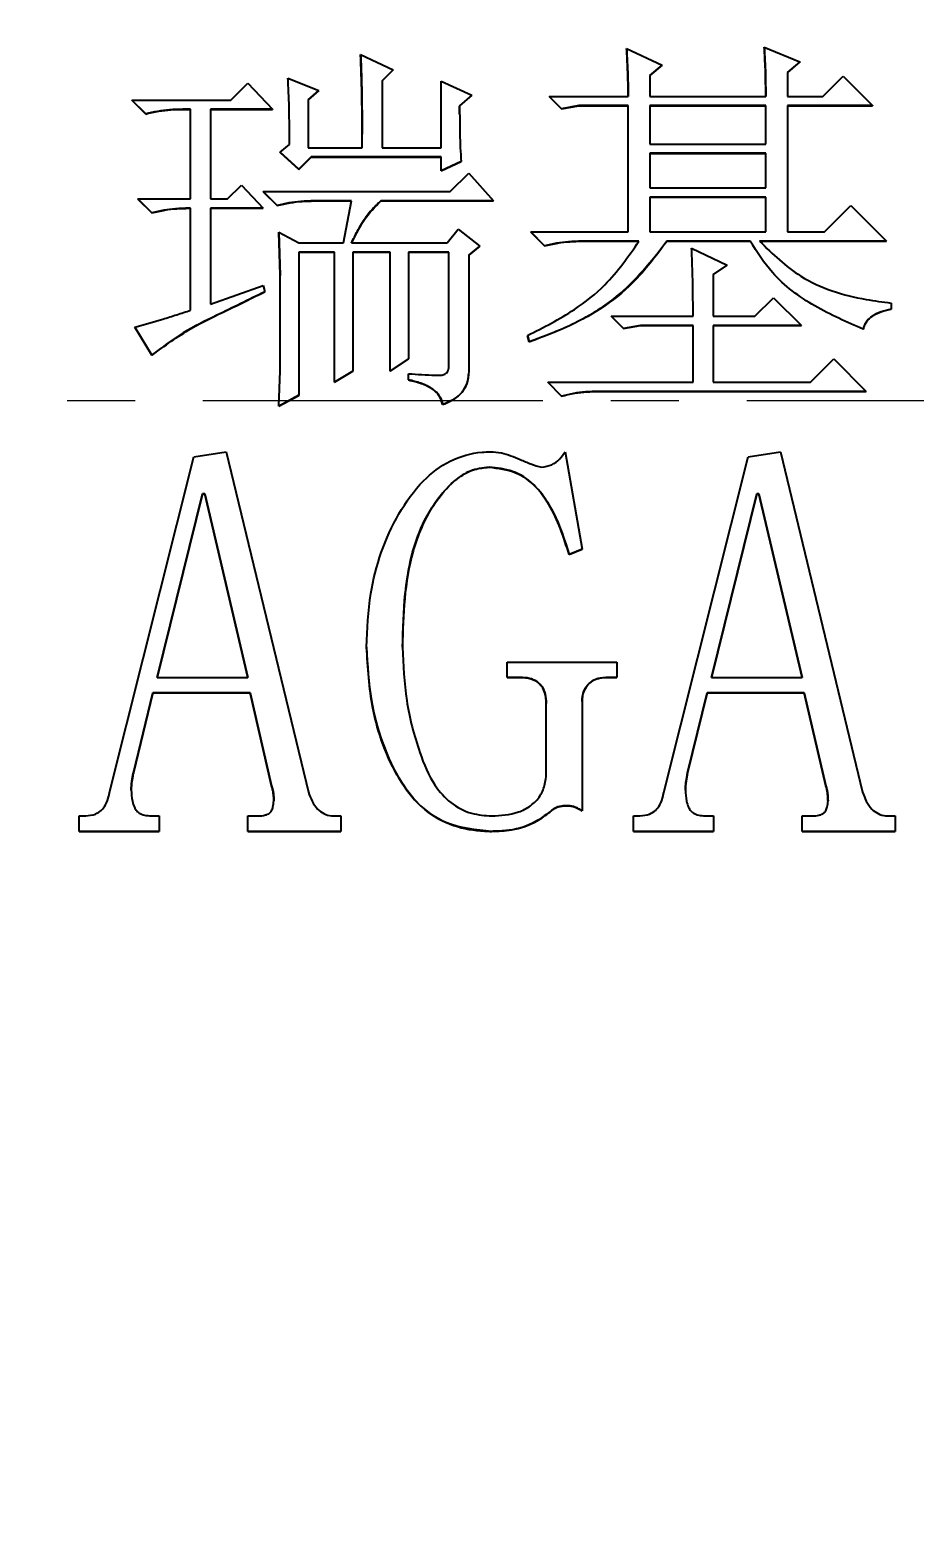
# Model space of a CAD drawing. Header units: millimetres. Extents: x 2126 to 3741, y 477 to 1658.
# Drawn here: x 3312.8 to 3345.9, y 1315.3 to 1371.1 of the extents above; entities that cross this region are included whole.
import ezdxf

# ---------------------------------------------------------------- set-up
doc = ezdxf.new("R2010")
doc.units = ezdxf.units.MM
doc.linetypes.add('CENTERX2', pattern=[20.32, 12.7, -2.54, 2.54, -2.54])
doc.layers.add('AM_5', color=3, linetype='Continuous', lineweight=25)
doc.styles.add('SLDTEXTSTYLE1', font='txt.shx', dxfattribs={"width": 0.7, "bigfont": 'gbcbig.shx'})
doc.dimstyles.new('SLDDIMSTYLE12$0', dxfattribs={"dimtxt": 12, "dimasz": 10, "dimexe": 0, "dimexo": 0.0625, "dimgap": 0.875, "dimtad": 1, "dimdec": 1, "dimlfac": 1.8, "dimrnd": 1e-09, "dimzin": 12, "dimdsep": 46, "dimtxsty": 'SLDTEXTSTYLE1', "dimcen": 0.09, "dimdle": 8.16, "dimclrd": 3, "dimclre": 3, "dimadec": 0, "dimazin": 3, "dimtfac": 1, "dimtdec": 1, "dimtofl": 0, "dimtmove": 0, "dimatfit": 3, "dimfxl": 0, "dimfrac": 2, "dimtolj": 1, "dimlwd": 5, "dimlwe": 5, "dimarcsym": 0})

# ---------------------------------------------------------------- blocks, each defined once
blk = doc.blocks.new('*D71')
at = {"layer": 'AM_5', "color": 3, "linetype": 'Continuous', "lineweight": 5, "transparency": 16777216}
for p, q in [((3320.125, 1555.77), (2982.273, 1555.77)), ((2982.273, 1177.92), (2982.273, 1545.77))]:
    blk.add_line(p, q, dxfattribs=at)
at = {"layer": 'AM_5', "color": 3, "lineweight": 5, "transparency": 16777216}
blk.add_line((3215.258, 1167.92), (2982.273, 1167.92), dxfattribs=at)
at = {"layer": 'AM_5', "color": 3, "lineweight": 50, "transparency": 16777216}
for points in [[(2980.606, 1545.77), (2983.94, 1545.77), (2982.273, 1555.77)], [(2980.606, 1177.92), (2983.94, 1177.92), (2982.273, 1167.92)]]:
    blk.add_solid(points, dxfattribs=at)
at = {"layer": 'Defpoints', "color": 0, "lineweight": 50, "transparency": 16777216}
for p in [(2982.273, 1555.77), (3320.187, 1555.77), (3215.321, 1167.92)]:
    blk.add_point(p, dxfattribs=at)
at = {"layer": 'AM_5', "color": 0, "transparency": 16777216, "insert": (2975.398, 1361.845), "char_height": 12, "attachment_point": 5, "rotation": 90, "style": 'SLDTEXTSTYLE1'}
blk.add_mtext('\\A1;437', dxfattribs=at)

msp = doc.modelspace()

# ---------------------------------------------------------------- linework, layer by layer
at = {"color": 7, "linetype": 'Continuous', "lineweight": 25}
for p, q in [((3335.133, 1370.429), (3336.463, 1369.815)), ((3340.277, 1370.487), (3341.606, 1369.928)), ((3325.193, 1370.213), (3326.407, 1369.631)), ((3336.463, 1369.815), (3336, 1369.423)), ((3336, 1369.421), (3336.463, 1369.813)), ((3336.463, 1369.815), (3336.463, 1369.813)), ((3341.606, 1369.928), (3341.144, 1369.537)), ((3341.144, 1369.534), (3341.606, 1369.926)), ((3341.606, 1369.928), (3341.606, 1369.926)), ((3322.477, 1369.325), (3323.633, 1368.862)), ((3326.407, 1369.631), (3326.002, 1369.224)), ((3326.002, 1369.222), (3326.407, 1369.629)), ((3326.002, 1369.224), (3326.002, 1366.724)), ((3326.407, 1369.631), (3326.407, 1369.629)), ((3336, 1369.423), (3336, 1368.642)), ((3341.144, 1369.537), (3341.144, 1368.642)), ((3342.473, 1368.642), (3343.224, 1369.393)), ((3343.224, 1369.393), (3344.322, 1368.295)), ((3320.339, 1368.505), (3320.975, 1369.141)), ((3320.975, 1369.141), (3321.899, 1368.158)), ((3323.633, 1368.862), (3323.228, 1368.516)), ((3323.228, 1368.514), (3323.633, 1368.86)), ((3323.633, 1368.862), (3323.633, 1368.86)), ((3328.198, 1366.724), (3328.198, 1369.209)), ((3328.198, 1369.209), (3329.354, 1368.689)), ((3329.354, 1368.689), (3328.892, 1368.284)), ((3328.892, 1368.282), (3329.354, 1368.687)), ((3329.354, 1368.689), (3329.354, 1368.687)), ((3317.16, 1367.985), (3316.64, 1368.505)), ((3316.64, 1368.505), (3320.339, 1368.505)), ((3316.64, 1368.505), (3316.64, 1368.503)), ((3316.64, 1368.503), (3317.16, 1367.983)), ((3318.836, 1368.158), (3318.547, 1368.158)), ((3318.547, 1368.158), (3318.547, 1368.156)), ((3318.547, 1368.156), (3318.836, 1368.156)), ((3318.836, 1364.806), (3318.836, 1368.158)), ((3321.899, 1368.158), (3319.588, 1368.158)), ((3319.588, 1368.158), (3319.588, 1364.806)), ((3319.588, 1368.156), (3321.899, 1368.156)), ((3321.899, 1368.158), (3321.899, 1368.156)), ((3323.228, 1368.516), (3323.228, 1366.724)), ((3328.892, 1368.284), (3328.892, 1368.282)), ((3328.893, 1367.983), (3328.892, 1368.282)), ((3332.706, 1368.18), (3332.244, 1368.642)), ((3332.244, 1368.642), (3335.191, 1368.642)), ((3332.244, 1368.642), (3332.244, 1368.64)), ((3332.244, 1368.64), (3332.706, 1368.177)), ((3333.342, 1368.295), (3332.706, 1368.18)), ((3332.706, 1368.177), (3333.342, 1368.293)), ((3332.706, 1368.18), (3332.706, 1368.177)), ((3335.191, 1368.295), (3333.342, 1368.295)), ((3333.342, 1368.295), (3333.342, 1368.293)), ((3333.342, 1368.293), (3335.191, 1368.293)), ((3335.191, 1363.573), (3335.191, 1368.295)), ((3336, 1368.642), (3340.335, 1368.642)), ((3340.335, 1368.295), (3336, 1368.295)), ((3336, 1368.295), (3336, 1366.861)), ((3336, 1368.293), (3340.335, 1368.293)), ((3340.335, 1366.861), (3340.335, 1368.295)), ((3341.144, 1368.642), (3342.473, 1368.642)), ((3344.322, 1368.295), (3341.144, 1368.295)), ((3341.144, 1368.295), (3341.144, 1363.573)), ((3341.144, 1368.293), (3344.322, 1368.293)), ((3344.322, 1368.295), (3344.322, 1368.293)), ((3317.16, 1367.985), (3317.16, 1367.983)), ((3322.188, 1366.551), (3322.535, 1366.84)), ((3322.882, 1365.915), (3322.188, 1366.551)), ((3322.188, 1366.549), (3322.188, 1366.551)), ((3322.188, 1366.549), (3322.882, 1365.913)), ((3323.228, 1366.724), (3325.251, 1366.724)), ((3326.002, 1366.724), (3328.198, 1366.724)), ((3336, 1366.861), (3340.335, 1366.861)), ((3340.335, 1366.514), (3336, 1366.514)), ((3336, 1366.514), (3336, 1365.217)), ((3336, 1366.512), (3340.335, 1366.512)), ((3340.335, 1365.217), (3340.335, 1366.514)), ((3323.344, 1366.377), (3322.882, 1365.915)), ((3322.882, 1365.913), (3323.344, 1366.375)), ((3322.882, 1365.915), (3322.882, 1365.913)), ((3328.198, 1366.377), (3323.344, 1366.377)), ((3323.344, 1366.377), (3323.344, 1366.375)), ((3323.344, 1366.375), (3328.198, 1366.375)), ((3328.198, 1365.857), (3328.198, 1366.377)), ((3328.95, 1366.204), (3328.198, 1365.857)), ((3328.198, 1365.855), (3328.95, 1366.202)), ((3328.95, 1366.204), (3328.95, 1366.202)), ((3320.223, 1364.806), (3320.743, 1365.326)), ((3320.743, 1365.326), (3321.552, 1364.46)), ((3328.198, 1365.857), (3328.198, 1365.855)), ((3328.545, 1365.08), (3329.239, 1365.774)), ((3329.239, 1365.774), (3330.163, 1364.734)), ((3317.391, 1364.286), (3316.871, 1364.806)), ((3316.871, 1364.806), (3318.836, 1364.806)), ((3316.871, 1364.806), (3316.871, 1364.804)), ((3316.871, 1364.804), (3317.391, 1364.284)), ((3319.588, 1364.806), (3320.223, 1364.806)), ((3322.073, 1364.56), (3321.552, 1365.08)), ((3321.552, 1365.08), (3328.545, 1365.08)), ((3321.552, 1365.08), (3321.552, 1365.078)), ((3321.552, 1365.078), (3322.073, 1364.558)), ((3336, 1365.217), (3340.335, 1365.217)), ((3340.335, 1364.871), (3336, 1364.871)), ((3336, 1364.871), (3336, 1363.573)), ((3336, 1364.868), (3340.335, 1364.868)), ((3340.335, 1363.573), (3340.335, 1364.871)), ((3317.391, 1364.286), (3317.391, 1364.284)), ((3318.836, 1364.46), (3318.778, 1364.46)), ((3318.778, 1364.457), (3318.778, 1364.46)), ((3318.778, 1364.457), (3318.836, 1364.457)), ((3318.836, 1360.645), (3318.836, 1364.46)), ((3321.552, 1364.46), (3319.588, 1364.46)), ((3319.588, 1364.46), (3319.588, 1360.877)), ((3319.588, 1364.457), (3321.552, 1364.457)), ((3321.552, 1364.46), (3321.552, 1364.457)), ((3322.073, 1364.56), (3322.073, 1364.558)), ((3324.847, 1364.734), (3323.46, 1364.734)), ((3323.46, 1364.734), (3323.46, 1364.731)), ((3323.46, 1364.731), (3324.846, 1364.731)), ((3324.558, 1363.163), (3324.847, 1364.734)), ((3330.163, 1364.734), (3325.945, 1364.734)), ((3325.945, 1364.734), (3325.945, 1364.731)), ((3325.945, 1364.731), (3330.163, 1364.731)), ((3330.163, 1364.734), (3330.163, 1364.731)), ((3342.531, 1363.573), (3343.513, 1364.556)), ((3343.513, 1364.556), (3344.842, 1363.227)), ((3328.43, 1363.163), (3328.834, 1363.683)), ((3328.834, 1363.683), (3329.643, 1363.047)), ((3322.188, 1361.953), (3322.13, 1363.567)), ((3322.13, 1363.567), (3322.882, 1363.163)), ((3322.13, 1363.567), (3322.13, 1363.565)), ((3322.13, 1363.565), (3322.188, 1361.951)), ((3322.882, 1363.163), (3324.558, 1363.163)), ((3324.847, 1363.163), (3328.43, 1363.163)), ((3332.07, 1363.053), (3331.55, 1363.573)), ((3331.55, 1363.573), (3335.191, 1363.573)), ((3331.55, 1363.573), (3331.55, 1363.571)), ((3331.55, 1363.571), (3332.07, 1363.051)), ((3335.596, 1363.227), (3333.457, 1363.227)), ((3333.457, 1363.227), (3333.457, 1363.225)), ((3333.457, 1363.225), (3335.596, 1363.225)), ((3336, 1363.573), (3340.335, 1363.573)), ((3339.757, 1363.227), (3336.636, 1363.227)), ((3336.636, 1363.227), (3336.636, 1363.225)), ((3336.636, 1363.225), (3339.757, 1363.225)), ((3339.757, 1363.227), (3339.757, 1363.225)), ((3344.842, 1363.227), (3340.103, 1363.227)), ((3340.103, 1363.225), (3344.842, 1363.225)), ((3341.144, 1363.573), (3342.531, 1363.573)), ((3344.842, 1363.227), (3344.842, 1363.225)), ((3324.211, 1362.816), (3322.882, 1362.816)), ((3322.882, 1362.816), (3322.882, 1357.465)), ((3322.882, 1362.814), (3324.211, 1362.814)), ((3324.211, 1357.961), (3324.211, 1362.816)), ((3326.291, 1362.816), (3324.904, 1362.816)), ((3324.904, 1362.816), (3324.904, 1358.366)), ((3324.904, 1362.814), (3326.291, 1362.814)), ((3326.291, 1358.366), (3326.291, 1362.816)), ((3328.487, 1362.816), (3326.985, 1362.816)), ((3326.985, 1362.816), (3326.985, 1358.828)), ((3326.985, 1362.814), (3328.487, 1362.814)), ((3328.487, 1358.558), (3328.487, 1362.816)), ((3329.643, 1363.047), (3329.239, 1362.702)), ((3329.239, 1362.7), (3329.643, 1363.045)), ((3329.239, 1362.702), (3329.239, 1358.501)), ((3329.643, 1363.047), (3329.643, 1363.045)), ((3332.07, 1363.053), (3332.07, 1363.051)), ((3337.561, 1362.966), (3338.89, 1362.33)), ((3338.89, 1362.33), (3338.37, 1361.983)), ((3338.37, 1361.981), (3338.89, 1362.328)), ((3338.37, 1361.983), (3338.37, 1360.423)), ((3338.89, 1362.33), (3338.89, 1362.328)), ((3319.588, 1360.877), (3321.552, 1361.57)), ((3321.552, 1361.57), (3321.61, 1361.339)), ((3322.188, 1358.385), (3322.188, 1361.953)), ((3339.93, 1360.423), (3340.623, 1361.116)), ((3340.623, 1361.116), (3341.664, 1360.076)), ((3345.016, 1360.915), (3345.016, 1360.684)), ((3334.555, 1360.423), (3337.618, 1360.423)), ((3335.018, 1359.96), (3334.555, 1360.423)), ((3334.555, 1360.423), (3334.555, 1360.421)), ((3334.555, 1360.421), (3335.018, 1359.958)), ((3338.37, 1360.423), (3339.93, 1360.423)), ((3345.016, 1360.684), (3345.016, 1360.682)), ((3317.391, 1358.969), (3316.756, 1360.01)), ((3316.756, 1360.01), (3316.756, 1360.008)), ((3316.756, 1360.008), (3317.391, 1358.967)), ((3335.653, 1360.076), (3335.018, 1359.96)), ((3335.018, 1359.958), (3335.653, 1360.074)), ((3335.018, 1359.958), (3335.018, 1359.96)), ((3337.618, 1360.076), (3335.653, 1360.076)), ((3335.653, 1360.076), (3335.653, 1360.074)), ((3335.653, 1360.074), (3337.618, 1360.074)), ((3337.618, 1357.957), (3337.618, 1360.076)), ((3341.664, 1360.076), (3338.37, 1360.076)), ((3338.37, 1360.076), (3338.37, 1357.957)), ((3338.37, 1360.074), (3341.664, 1360.074)), ((3341.664, 1360.076), (3341.664, 1360.074)), ((3331.493, 1359.47), (3331.435, 1359.701)), ((3331.435, 1359.701), (3331.435, 1359.699)), ((3331.435, 1359.699), (3331.493, 1359.468)), ((3331.493, 1359.47), (3331.493, 1359.468)), ((3317.391, 1358.969), (3317.391, 1358.967)), ((3326.985, 1358.828), (3326.291, 1358.366)), ((3326.291, 1358.364), (3326.985, 1358.826)), ((3326.985, 1358.828), (3326.985, 1358.826)), ((3342.01, 1357.957), (3342.877, 1358.824)), ((3342.877, 1358.824), (3344.091, 1357.61)), ((3322.13, 1357.062), (3322.188, 1358.385)), ((3324.904, 1358.366), (3324.211, 1357.961)), ((3324.211, 1357.959), (3324.904, 1358.364)), ((3324.904, 1358.366), (3324.904, 1358.364)), ((3326.291, 1358.366), (3326.291, 1358.364)), ((3326.985, 1358.041), (3326.985, 1358.272)), ((3329.236, 1358.247), (3329.236, 1358.25)), ((3324.211, 1357.961), (3324.211, 1357.959)), ((3332.706, 1357.437), (3332.186, 1357.957)), ((3332.186, 1357.957), (3337.618, 1357.957)), ((3332.186, 1357.957), (3332.186, 1357.955)), ((3332.186, 1357.955), (3332.706, 1357.435)), ((3344.091, 1357.61), (3334.093, 1357.61)), ((3334.093, 1357.61), (3334.093, 1357.608)), ((3334.093, 1357.608), (3344.091, 1357.608)), ((3338.37, 1357.957), (3342.01, 1357.957)), ((3344.091, 1357.61), (3344.091, 1357.608)), ((3322.882, 1357.465), (3322.13, 1357.062)), ((3322.13, 1357.06), (3322.882, 1357.463)), ((3322.13, 1357.062), (3322.13, 1357.06)), ((3322.882, 1357.465), (3322.882, 1357.463)), ((3332.706, 1357.437), (3332.706, 1357.435)), ((3318.961, 1355.163), (3320.171, 1355.355)), ((3320.171, 1355.355), (3323.243, 1342.626)), ((3332.832, 1355.355), (3333.47, 1351.711)), ((3339.673, 1355.163), (3340.884, 1355.355)), ((3340.884, 1355.355), (3343.955, 1342.626)), ((3315.808, 1342.611), (3318.961, 1355.163)), ((3329.991, 1354.78), (3329.991, 1354.777)), ((3336.521, 1342.611), (3339.673, 1355.163)), ((3319.284, 1353.788), (3317.588, 1346.917)), ((3317.589, 1346.917), (3319.284, 1353.786)), ((3319.365, 1353.788), (3319.284, 1353.788)), ((3319.284, 1353.786), (3319.284, 1353.788)), ((3319.284, 1353.786), (3319.365, 1353.786)), ((3320.98, 1346.917), (3319.365, 1353.788)), ((3319.365, 1353.788), (3319.365, 1353.786)), ((3319.365, 1353.786), (3320.98, 1346.917)), ((3339.997, 1353.788), (3338.301, 1346.917)), ((3338.301, 1346.917), (3339.997, 1353.786)), ((3340.078, 1353.788), (3339.997, 1353.788)), ((3339.997, 1353.786), (3339.997, 1353.788)), ((3339.997, 1353.786), (3340.078, 1353.786)), ((3341.693, 1346.917), (3340.078, 1353.788)), ((3340.078, 1353.788), (3340.078, 1353.786)), ((3340.078, 1353.786), (3341.692, 1346.917)), ((3333.47, 1351.711), (3332.985, 1351.519)), ((3332.985, 1351.517), (3333.47, 1351.709)), ((3332.985, 1351.519), (3332.985, 1351.517)), ((3333.47, 1351.709), (3333.47, 1351.711)), ((3330.671, 1346.917), (3330.671, 1347.492)), ((3330.671, 1347.492), (3334.765, 1347.492)), ((3334.765, 1347.492), (3334.765, 1346.917)), ((3317.588, 1346.917), (3320.98, 1346.917)), ((3331.157, 1346.917), (3330.671, 1346.917)), ((3330.671, 1346.917), (3330.671, 1346.914)), ((3330.671, 1346.914), (3331.157, 1346.914)), ((3331.157, 1346.917), (3331.157, 1346.914)), ((3334.765, 1346.917), (3334.36, 1346.917)), ((3334.36, 1346.917), (3334.36, 1346.914)), ((3334.36, 1346.914), (3334.765, 1346.914)), ((3334.765, 1346.917), (3334.765, 1346.914)), ((3338.301, 1346.917), (3341.693, 1346.917)), ((3317.427, 1346.341), (3316.698, 1343.348)), ((3316.698, 1343.346), (3317.427, 1346.339)), ((3321.061, 1346.341), (3317.427, 1346.341)), ((3317.427, 1346.341), (3317.427, 1346.339)), ((3317.427, 1346.339), (3321.061, 1346.339)), ((3321.867, 1342.865), (3321.061, 1346.341)), ((3321.061, 1346.341), (3321.061, 1346.339)), ((3321.061, 1346.339), (3321.867, 1342.863)), ((3338.139, 1346.341), (3337.411, 1343.348)), ((3337.411, 1343.346), (3338.139, 1346.339)), ((3341.774, 1346.341), (3338.139, 1346.341)), ((3338.139, 1346.341), (3338.139, 1346.339)), ((3338.139, 1346.339), (3341.774, 1346.339)), ((3342.58, 1342.865), (3341.774, 1346.341)), ((3341.774, 1346.341), (3341.774, 1346.339)), ((3341.774, 1346.339), (3342.58, 1342.863)), ((3332.128, 1343.195), (3332.128, 1345.946)), ((3333.47, 1346.018), (3333.47, 1341.93)), ((3316.698, 1343.348), (3316.698, 1343.346)), ((3337.411, 1343.348), (3337.411, 1343.346)), ((3321.867, 1342.865), (3321.867, 1342.863)), ((3342.58, 1342.865), (3342.58, 1342.863)), ((3332.263, 1341.882), (3332.263, 1341.88)), ((3332.907, 1342.122), (3332.907, 1342.12)), ((3314.676, 1341.163), (3314.676, 1341.739)), ((3314.676, 1341.739), (3314.918, 1341.739)), ((3317.427, 1341.739), (3317.669, 1341.739)), ((3317.669, 1341.739), (3317.669, 1341.163)), ((3320.977, 1341.163), (3320.977, 1341.739)), ((3320.977, 1341.739), (3321.301, 1341.739)), ((3324.214, 1341.739), (3324.457, 1341.739)), ((3324.457, 1341.739), (3324.457, 1341.163)), ((3335.388, 1341.163), (3335.388, 1341.739)), ((3335.388, 1341.739), (3335.631, 1341.739)), ((3338.139, 1341.739), (3338.382, 1341.739)), ((3338.382, 1341.739), (3338.382, 1341.163)), ((3341.69, 1341.163), (3341.69, 1341.739)), ((3341.69, 1341.739), (3342.013, 1341.739)), ((3344.926, 1341.739), (3345.169, 1341.739)), ((3345.169, 1341.739), (3345.169, 1341.163)), ((3317.669, 1341.163), (3314.676, 1341.163)), ((3314.676, 1341.163), (3314.676, 1341.161)), ((3314.676, 1341.161), (3317.669, 1341.161)), ((3317.669, 1341.163), (3317.669, 1341.161)), ((3324.457, 1341.163), (3320.977, 1341.163)), ((3320.977, 1341.163), (3320.977, 1341.161)), ((3320.977, 1341.161), (3324.457, 1341.161)), ((3324.457, 1341.163), (3324.457, 1341.161)), ((3330.087, 1341.163), (3330.087, 1341.161)), ((3338.382, 1341.163), (3335.388, 1341.163)), ((3335.388, 1341.163), (3335.388, 1341.161)), ((3335.388, 1341.161), (3338.382, 1341.161)), ((3338.382, 1341.163), (3338.382, 1341.161)), ((3345.169, 1341.163), (3341.69, 1341.163)), ((3341.69, 1341.163), (3341.69, 1341.161)), ((3341.69, 1341.161), (3345.169, 1341.161)), ((3345.169, 1341.163), (3345.169, 1341.161))]:
    msp.add_line(p, q, dxfattribs=at)
at = {"color": 1, "linetype": 'CENTERX2', "lineweight": 18}
msp.add_line((3034.821, 1357.277), (3673.038, 1357.277), dxfattribs=at)
at = {"color": 7, "linetype": 'Continuous', "lineweight": 25}
msp.add_circle((3320.244, 1357.867), 71.5, dxfattribs=at)
for centre, start, end in [((3320.244, 1357.865), 280.30604, 349.69383), ((3320.321, 1357.493), 281.36448, 349.47139)]:
    msp.add_arc(centre, 80, start, end, dxfattribs=at)
for points, knots in [([(3251.744, 1357.874), (3251.799, 1359.963), (3251.909, 1364.141), (3252.819, 1370.48), (3254.304, 1376.832), (3256.478, 1383.198), (3259.309, 1389.421), (3262.823, 1395.444), (3266.977, 1401.136), (3271.721, 1406.397), (3276.982, 1411.14), (3282.674, 1415.295), (3288.697, 1418.808), (3294.92, 1421.64), (3301.285, 1423.811), (3307.638, 1425.306), (3313.977, 1426.184), (3320.244, 1426.469), (3326.511, 1426.184), (3332.85, 1425.306), (3339.202, 1423.811), (3345.568, 1421.64), (3351.791, 1418.808), (3357.814, 1415.295), (3363.506, 1411.14), (3368.767, 1406.397), (3373.511, 1401.136), (3377.665, 1395.444), (3381.179, 1389.421), (3384.01, 1383.198), (3386.183, 1376.832), (3387.669, 1370.48), (3388.579, 1364.141), (3388.689, 1359.963), (3388.744, 1357.874)], [0, 0, 0, 0, 0.0291236, 0.0582485, 0.08912, 0.1199941, 0.1519015, 0.1843128, 0.2170688, 0.25, 0.2829312, 0.3156872, 0.3480985, 0.3800059, 0.4108775, 0.4417515, 0.4708745, 0.5, 0.529123, 0.5582485, 0.58912, 0.6199941, 0.6519015, 0.6843128, 0.7170688, 0.75, 0.7829312, 0.8156872, 0.8480985, 0.8800059, 0.9108775, 0.9417515, 0.9708751, 1, 1, 1, 1]), ([(3335.191, 1368.642), (3335.19, 1368.809), (3335.187, 1369.142), (3335.172, 1369.738), (3335.148, 1370.167), (3335.133, 1370.429)], [0, 0, 0, 0, 0.279578, 0.559168, 1, 1, 1, 1]), ([(3335.133, 1370.427), (3335.143, 1370.261), (3335.161, 1369.928), (3335.185, 1369.332), (3335.189, 1368.903), (3335.191, 1368.64)], [0, 0, 0, 0, 0.2795779, 0.5591682, 1, 1, 1, 1]), ([(3340.335, 1368.642), (3340.333, 1368.809), (3340.331, 1369.142), (3340.318, 1369.757), (3340.293, 1370.205), (3340.277, 1370.487)], [0, 0, 0, 0, 0.2708249, 0.5416574, 1, 1, 1, 1]), ([(3340.277, 1370.485), (3340.287, 1370.318), (3340.308, 1369.986), (3340.328, 1369.371), (3340.332, 1368.922), (3340.335, 1368.64)], [0, 0, 0, 0, 0.270825, 0.541661, 1, 1, 1, 1]), ([(3325.251, 1366.724), (3325.25, 1367.057), (3325.249, 1367.724), (3325.24, 1368.887), (3325.211, 1369.717), (3325.193, 1370.213)], [0, 0, 0, 0, 0.286572, 0.573139, 1, 1, 1, 1]), ([(3325.193, 1370.211), (3325.206, 1369.878), (3325.231, 1369.212), (3325.245, 1368.215), (3325.248, 1367.552), (3325.249, 1367.223)], [0, 0, 0, 0, 0.334579, 0.669145, 1, 1, 1, 1]), ([(3322.535, 1366.84), (3322.533, 1367.173), (3322.531, 1367.754), (3322.514, 1368.583), (3322.489, 1369.077), (3322.477, 1369.325)], [0, 0, 0, 0, 0.402279, 0.701072, 1, 1, 1, 1]), ([(3318.547, 1368.158), (3318.381, 1368.155), (3318.064, 1368.148), (3317.599, 1368.09), (3317.307, 1368.02), (3317.16, 1367.985)], [0, 0, 0, 0, 0.35686, 0.67714, 1, 1, 1, 1]), ([(3317.16, 1367.983), (3317.323, 1368.021), (3317.631, 1368.094), (3318.096, 1368.147), (3318.397, 1368.153), (3318.547, 1368.156)], [0, 0, 0, 0, 0.356908, 0.677314, 1, 1, 1, 1]), ([(3328.892, 1368.284), (3328.894, 1367.938), (3328.896, 1367.418), (3328.914, 1366.724), (3328.938, 1366.377), (3328.95, 1366.204)], [0, 0, 0, 0, 0.499684, 0.749744, 1, 1, 1, 1]), ([(3318.778, 1364.46), (3318.612, 1364.456), (3318.295, 1364.449), (3317.831, 1364.391), (3317.538, 1364.321), (3317.391, 1364.286)], [0, 0, 0, 0, 0.35686, 0.67714, 1, 1, 1, 1]), ([(3317.391, 1364.284), (3317.554, 1364.322), (3317.862, 1364.395), (3318.327, 1364.449), (3318.628, 1364.455), (3318.778, 1364.457)], [0, 0, 0, 0, 0.356908, 0.677314, 1, 1, 1, 1]), ([(3323.46, 1364.734), (3323.293, 1364.73), (3322.976, 1364.723), (3322.512, 1364.665), (3322.219, 1364.595), (3322.073, 1364.56)], [0, 0, 0, 0, 0.35686, 0.67714, 1, 1, 1, 1]), ([(3322.073, 1364.558), (3322.235, 1364.596), (3322.543, 1364.669), (3323.008, 1364.723), (3323.309, 1364.728), (3323.46, 1364.731)], [0, 0, 0, 0, 0.356908, 0.677314, 1, 1, 1, 1]), ([(3325.945, 1364.734), (3325.822, 1364.62), (3325.576, 1364.392), (3325.202, 1363.864), (3324.986, 1363.439), (3324.847, 1363.163)], [0, 0, 0, 0, 0.259762, 0.519402, 1, 1, 1, 1]), ([(3324.847, 1363.16), (3324.92, 1363.31), (3325.067, 1363.609), (3325.393, 1364.166), (3325.727, 1364.509), (3325.945, 1364.731)], [0, 0, 0, 0, 0.259337, 0.518831, 1, 1, 1, 1]), ([(3331.435, 1359.701), (3332.031, 1360.004), (3333.062, 1360.529), (3334.525, 1361.684), (3335.2, 1362.657), (3335.596, 1363.227)], [0, 0, 0, 0, 0.36202, 0.6263638, 1, 1, 1, 1]), ([(3336.636, 1363.227), (3336.234, 1362.685), (3335.226, 1361.324), (3333.34, 1360.135), (3331.939, 1359.631), (3331.493, 1359.47)], [0, 0, 0, 0, 0.3105248, 0.7800713, 1, 1, 1, 1]), ([(3331.493, 1359.468), (3332.118, 1359.705), (3333.268, 1360.141), (3335.123, 1361.301), (3336.054, 1362.485), (3336.636, 1363.225)], [0, 0, 0, 0, 0.3094377, 0.5687186, 1, 1, 1, 1]), ([(3333.457, 1363.227), (3333.291, 1363.223), (3332.974, 1363.217), (3332.51, 1363.158), (3332.217, 1363.088), (3332.07, 1363.053)], [0, 0, 0, 0, 0.35686, 0.67714, 1, 1, 1, 1]), ([(3332.07, 1363.051), (3332.233, 1363.09), (3332.541, 1363.162), (3333.006, 1363.216), (3333.307, 1363.222), (3333.457, 1363.225)], [0, 0, 0, 0, 0.356908, 0.677314, 1, 1, 1, 1]), ([(3343.975, 1359.933), (3343.364, 1360.201), (3342.139, 1360.74), (3340.633, 1361.839), (3340.014, 1362.819), (3339.757, 1363.227)], [0, 0, 0, 0, 0.367157, 0.736287, 1, 1, 1, 1]), ([(3340.103, 1363.227), (3340.592, 1362.752), (3341.705, 1361.669), (3343.543, 1361.108), (3344.706, 1360.956), (3345.016, 1360.915)], [0, 0, 0, 0, 0.364385, 0.830851, 1, 1, 1, 1]), ([(3337.618, 1360.423), (3337.616, 1360.756), (3337.613, 1361.347), (3337.596, 1362.194), (3337.573, 1362.709), (3337.561, 1362.966)], [0, 0, 0, 0, 0.39313, 0.696516, 1, 1, 1, 1]), ([(3321.61, 1361.339), (3321.013, 1361.043), (3319.994, 1360.537), (3318.529, 1359.84), (3317.772, 1359.261), (3317.391, 1358.969)], [0, 0, 0, 0, 0.41234, 0.704495, 1, 1, 1, 1]), ([(3317.391, 1358.967), (3317.872, 1359.317), (3318.768, 1359.969), (3320.235, 1360.658), (3321.152, 1361.11), (3321.61, 1361.337)], [0, 0, 0, 0, 0.36689, 0.683392, 1, 1, 1, 1]), ([(3316.756, 1360.01), (3317.104, 1360.109), (3317.627, 1360.259), (3318.319, 1360.477), (3318.664, 1360.589), (3318.836, 1360.645)], [0, 0, 0, 0, 0.499885, 0.749929, 1, 1, 1, 1]), ([(3345.016, 1360.684), (3344.89, 1360.656), (3344.639, 1360.601), (3344.323, 1360.451), (3344.099, 1360.241), (3344.005, 1360.062), (3343.981, 1359.955), (3343.975, 1359.933)], [0, 0, 0, 0, 0.282135, 0.566109, 0.757606, 0.950164, 1, 1, 1, 1]), ([(3343.975, 1359.93), (3344.005, 1360.022), (3344.061, 1360.198), (3344.291, 1360.427), (3344.615, 1360.593), (3344.88, 1360.652), (3345.016, 1360.682)], [0, 0, 0, 0, 0.208439, 0.402698, 0.695105, 1, 1, 1, 1]), ([(3326.985, 1358.272), (3327.151, 1358.26), (3327.481, 1358.236), (3327.867, 1358.221), (3328.14, 1358.21), (3328.281, 1358.223), (3328.384, 1358.276), (3328.445, 1358.347), (3328.481, 1358.445), (3328.485, 1358.518), (3328.487, 1358.558)], [0, 0, 0, 0, 0.291265, 0.577908, 0.673859, 0.770575, 0.821169, 0.872133, 0.929983, 1, 1, 1, 1]), ([(3329.239, 1358.501), (3329.236, 1358.331), (3329.231, 1358.033), (3329.05, 1357.639), (3328.732, 1357.314), (3328.434, 1357.193), (3328.256, 1357.12)], [0, 0, 0, 0, 0.273904, 0.481798, 0.689877, 1, 1, 1, 1]), ([(3328.256, 1357.118), (3328.469, 1357.207), (3328.802, 1357.347), (3329.106, 1357.731), (3329.218, 1358.022), (3329.223, 1358.199), (3329.224, 1358.248)], [0, 0, 0, 0, 0.427109, 0.666996, 0.906925, 1, 1, 1, 1]), ([(3388.744, 1357.874), (3388.689, 1355.785), (3388.579, 1351.607), (3387.669, 1345.268), (3386.183, 1338.915), (3384.01, 1332.55), (3381.179, 1326.327), (3377.665, 1320.304), (3373.511, 1314.612), (3368.767, 1309.351), (3363.506, 1304.607), (3357.814, 1300.453), (3351.791, 1296.939), (3345.568, 1294.108), (3339.203, 1291.937), (3332.85, 1290.441), (3326.511, 1289.564), (3320.244, 1289.279), (3313.977, 1289.564), (3307.638, 1290.441), (3301.286, 1291.936), (3294.92, 1294.108), (3288.697, 1296.939), (3282.674, 1300.453), (3276.982, 1304.607), (3271.721, 1309.351), (3266.977, 1314.612), (3262.823, 1320.304), (3259.309, 1326.327), (3256.478, 1332.55), (3254.305, 1338.915), (3252.819, 1345.268), (3251.909, 1351.607), (3251.799, 1355.785), (3251.744, 1357.874)], [0, 0, 0, 0, 0.029124, 0.058248, 0.08912, 0.119994, 0.151902, 0.184313, 0.217069, 0.25, 0.282931, 0.315687, 0.348098, 0.380006, 0.410878, 0.441752, 0.470875, 0.5, 0.529123, 0.558248, 0.58912, 0.619994, 0.651902, 0.684313, 0.717069, 0.75, 0.782931, 0.815687, 0.848098, 0.880006, 0.910878, 0.941752, 0.970875, 1, 1, 1, 1]), ([(3328.256, 1357.12), (3328.221, 1357.237), (3328.156, 1357.458), (3327.858, 1357.739), (3327.461, 1357.931), (3327.139, 1358.005), (3326.985, 1358.041)], [0, 0, 0, 0, 0.215567, 0.407136, 0.716043, 1, 1, 1, 1]), ([(3326.985, 1358.038), (3327.144, 1358.002), (3327.462, 1357.928), (3327.853, 1357.739), (3328.124, 1357.484), (3328.222, 1357.27), (3328.25, 1357.144), (3328.256, 1357.118)], [0, 0, 0, 0, 0.292672, 0.587324, 0.768523, 0.951511, 1, 1, 1, 1]), ([(3334.093, 1357.61), (3333.926, 1357.607), (3333.61, 1357.6), (3333.145, 1357.542), (3332.853, 1357.472), (3332.706, 1357.437)], [0, 0, 0, 0, 0.35686, 0.67714, 1, 1, 1, 1]), ([(3332.706, 1357.435), (3332.868, 1357.473), (3333.177, 1357.546), (3333.642, 1357.599), (3333.942, 1357.605), (3334.093, 1357.608)], [0, 0, 0, 0, 0.356908, 0.677314, 1, 1, 1, 1]), ([(3325.415, 1348.055), (3325.444, 1348.724), (3325.517, 1350.445), (3326.271, 1352.611), (3327.422, 1354.239), (3328.5, 1355.075), (3329.422, 1355.335), (3329.939, 1355.352), (3330.042, 1355.355)], [0, 0, 0, 0, 0.211208, 0.543916, 0.70607, 0.836311, 0.967456, 1, 1, 1, 1]), ([(3330.042, 1355.355), (3330.18, 1355.345), (3330.441, 1355.326), (3330.813, 1355.213), (3331.042, 1355.116), (3331.157, 1355.067)], [0, 0, 0, 0, 0.356459, 0.6762528, 1, 1, 1, 1]), ([(3331.954, 1354.78), (3332.084, 1354.799), (3332.339, 1354.836), (3332.644, 1355.063), (3332.772, 1355.262), (3332.832, 1355.355)], [0, 0, 0, 0, 0.3565311, 0.6963223, 1, 1, 1, 1]), ([(3329.991, 1354.78), (3329.753, 1354.749), (3329.28, 1354.69), (3328.53, 1354.174), (3327.724, 1353.187), (3327.087, 1351.66), (3326.8, 1349.86), (3326.772, 1348.658), (3326.758, 1348.055)], [0, 0, 0, 0, 0.087728, 0.173959, 0.328461, 0.554861, 0.777023, 1, 1, 1, 1]), ([(3326.758, 1348.053), (3326.775, 1348.719), (3326.813, 1350.219), (3327.206, 1352.187), (3328.044, 1353.611), (3328.75, 1354.355), (3329.408, 1354.721), (3329.808, 1354.76), (3329.991, 1354.777)], [0, 0, 0, 0, 0.247052, 0.556194, 0.728456, 0.852184, 0.932583, 1, 1, 1, 1]), ([(3332.985, 1351.519), (3332.777, 1352.163), (3332.474, 1353.103), (3331.7, 1354.153), (3330.908, 1354.692), (3330.292, 1354.751), (3329.991, 1354.78)], [0, 0, 0, 0, 0.421189, 0.615596, 0.812628, 1, 1, 1, 1]), ([(3329.991, 1354.777), (3330.334, 1354.74), (3330.973, 1354.669), (3331.835, 1354.027), (3332.526, 1352.962), (3332.817, 1352.046), (3332.985, 1351.517)], [0, 0, 0, 0, 0.2129218, 0.3976328, 0.6523476, 1, 1, 1, 1]), ([(3331.157, 1355.067), (3331.222, 1355.039), (3331.352, 1354.982), (3331.612, 1354.869), (3331.818, 1354.815), (3331.954, 1354.78)], [0, 0, 0, 0, 0.251708, 0.503436, 1, 1, 1, 1]), ([(3330.087, 1341.163), (3329.5, 1341.219), (3328.508, 1341.313), (3327.334, 1342.12), (3326.299, 1343.541), (3325.564, 1345.577), (3325.461, 1347.289), (3325.415, 1348.055)], [0, 0, 0, 0, 0.187422, 0.316972, 0.445984, 0.752119, 1, 1, 1, 1]), ([(3325.415, 1348.053), (3325.448, 1347.383), (3325.509, 1346.163), (3325.98, 1344.45), (3326.611, 1343.056), (3327.502, 1341.949), (3328.613, 1341.328), (3329.518, 1341.176), (3329.997, 1341.163), (3330.087, 1341.161)], [0, 0, 0, 0, 0.215958, 0.393484, 0.570524, 0.707459, 0.84524, 0.970964, 1, 1, 1, 1]), ([(3326.758, 1348.055), (3326.787, 1347.386), (3326.846, 1346.046), (3327.301, 1344.307), (3327.836, 1342.983), (3328.532, 1342.2), (3329.291, 1341.794), (3329.838, 1341.756), (3330.093, 1341.739)], [0, 0, 0, 0, 0.254742, 0.50973, 0.682774, 0.792634, 0.903219, 1, 1, 1, 1]), ([(3332.128, 1345.946), (3332.121, 1346.082), (3332.111, 1346.305), (3331.975, 1346.589), (3331.775, 1346.783), (3331.489, 1346.903), (3331.273, 1346.912), (3331.157, 1346.917)], [0, 0, 0, 0, 0.2578562, 0.4223337, 0.5883002, 0.7795784, 1, 1, 1, 1]), ([(3331.157, 1346.914), (3331.293, 1346.908), (3331.516, 1346.897), (3331.8, 1346.761), (3331.994, 1346.562), (3332.114, 1346.276), (3332.123, 1346.059), (3332.128, 1345.944)], [0, 0, 0, 0, 0.257856, 0.422334, 0.5883, 0.779578, 1, 1, 1, 1]), ([(3334.36, 1346.917), (3334.227, 1346.906), (3334.003, 1346.887), (3333.736, 1346.713), (3333.566, 1346.498), (3333.48, 1346.254), (3333.473, 1346.089), (3333.47, 1346.018)], [0, 0, 0, 0, 0.277602, 0.465557, 0.653489, 0.849158, 1, 1, 1, 1]), ([(3333.47, 1346.016), (3333.48, 1346.149), (3333.498, 1346.375), (3333.673, 1346.649), (3333.889, 1346.822), (3334.132, 1346.905), (3334.29, 1346.912), (3334.36, 1346.914)], [0, 0, 0, 0, 0.27733, 0.471434, 0.665879, 0.852753, 1, 1, 1, 1]), ([(3334.378, 1280.142), (3336.874, 1280.669), (3341.911, 1281.731), (3349.288, 1284.27), (3356.53, 1287.539), (3363.509, 1291.601), (3370.112, 1296.413), (3376.206, 1301.906), (3381.698, 1307.999), (3386.51, 1314.602), (3390.573, 1321.581), (3393.842, 1328.823), (3396.381, 1336.2), (3397.443, 1341.238), (3397.969, 1343.734)], [0, 0, 0, 0, 0.0799588, 0.1613715, 0.2441424, 0.3288926, 0.4142166, 0.5, 0.5857784, 0.6711024, 0.7558576, 0.8386237, 0.9200388, 1, 1, 1, 1]), ([(3316.698, 1343.348), (3316.688, 1343.295), (3316.667, 1343.19), (3316.633, 1342.977), (3316.624, 1342.817), (3316.617, 1342.709)], [0, 0, 0, 0, 0.2502199, 0.5005081, 1, 1, 1, 1]), ([(3316.617, 1342.707), (3316.62, 1342.761), (3316.624, 1342.868), (3316.648, 1343.082), (3316.678, 1343.24), (3316.698, 1343.346)], [0, 0, 0, 0, 0.250219, 0.500495, 1, 1, 1, 1]), ([(3330.093, 1341.739), (3330.432, 1341.759), (3330.945, 1341.789), (3331.563, 1342.098), (3331.922, 1342.469), (3332.076, 1342.867), (3332.114, 1343.109), (3332.128, 1343.195)], [0, 0, 0, 0, 0.362877, 0.547963, 0.734409, 0.906428, 1, 1, 1, 1]), ([(3337.411, 1343.348), (3337.4, 1343.295), (3337.379, 1343.19), (3337.346, 1342.977), (3337.336, 1342.817), (3337.33, 1342.709)], [0, 0, 0, 0, 0.25022, 0.500508, 1, 1, 1, 1]), ([(3337.33, 1342.707), (3337.332, 1342.761), (3337.336, 1342.868), (3337.361, 1343.082), (3337.391, 1343.24), (3337.411, 1343.346)], [0, 0, 0, 0, 0.250219, 0.500495, 1, 1, 1, 1]), ([(3314.918, 1341.739), (3315.042, 1341.752), (3315.252, 1341.776), (3315.508, 1341.937), (3315.693, 1342.169), (3315.768, 1342.41), (3315.8, 1342.569), (3315.808, 1342.611)], [0, 0, 0, 0, 0.268165, 0.456817, 0.645375, 0.906381, 1, 1, 1, 1]), ([(3316.617, 1342.709), (3316.626, 1342.57), (3316.64, 1342.349), (3316.719, 1342.084), (3316.816, 1341.916), (3316.97, 1341.808), (3317.18, 1341.749), (3317.341, 1341.742), (3317.427, 1341.739)], [0, 0, 0, 0, 0.284135, 0.450473, 0.560568, 0.671794, 0.825494, 1, 1, 1, 1]), ([(3321.948, 1342.305), (3321.947, 1342.352), (3321.944, 1342.447), (3321.929, 1342.637), (3321.892, 1342.774), (3321.867, 1342.865)], [0, 0, 0, 0, 0.25103, 0.502225, 1, 1, 1, 1]), ([(3321.867, 1342.863), (3321.88, 1342.817), (3321.905, 1342.726), (3321.942, 1342.539), (3321.946, 1342.397), (3321.948, 1342.303)], [0, 0, 0, 0, 0.251018, 0.502255, 1, 1, 1, 1]), ([(3323.243, 1342.626), (3323.285, 1342.513), (3323.369, 1342.288), (3323.555, 1341.999), (3323.815, 1341.812), (3324.042, 1341.744), (3324.176, 1341.74), (3324.214, 1341.739)], [0, 0, 0, 0, 0.25387, 0.509596, 0.715202, 0.920342, 1, 1, 1, 1]), ([(3335.631, 1341.739), (3335.754, 1341.752), (3335.964, 1341.776), (3336.22, 1341.937), (3336.405, 1342.169), (3336.48, 1342.41), (3336.512, 1342.569), (3336.521, 1342.611)], [0, 0, 0, 0, 0.268165, 0.456817, 0.645375, 0.906381, 1, 1, 1, 1]), ([(3337.33, 1342.709), (3337.339, 1342.57), (3337.353, 1342.349), (3337.431, 1342.084), (3337.528, 1341.916), (3337.682, 1341.808), (3337.892, 1341.749), (3338.053, 1341.742), (3338.139, 1341.739)], [0, 0, 0, 0, 0.284135, 0.450473, 0.560568, 0.671794, 0.825494, 1, 1, 1, 1]), ([(3342.661, 1342.305), (3342.659, 1342.352), (3342.657, 1342.447), (3342.641, 1342.637), (3342.604, 1342.774), (3342.58, 1342.865)], [0, 0, 0, 0, 0.25103, 0.502225, 1, 1, 1, 1]), ([(3342.58, 1342.863), (3342.592, 1342.817), (3342.617, 1342.726), (3342.655, 1342.539), (3342.658, 1342.397), (3342.661, 1342.303)], [0, 0, 0, 0, 0.251018, 0.502255, 1, 1, 1, 1]), ([(3343.955, 1342.626), (3343.997, 1342.513), (3344.081, 1342.288), (3344.267, 1341.999), (3344.528, 1341.812), (3344.754, 1341.744), (3344.889, 1341.74), (3344.926, 1341.739)], [0, 0, 0, 0, 0.25387, 0.509596, 0.715202, 0.920342, 1, 1, 1, 1]), ([(3321.301, 1341.739), (3321.388, 1341.74), (3321.529, 1341.743), (3321.697, 1341.788), (3321.805, 1341.845), (3321.877, 1341.943), (3321.928, 1342.099), (3321.941, 1342.229), (3321.948, 1342.305)], [0, 0, 0, 0, 0.25713, 0.418126, 0.515419, 0.613557, 0.771961, 1, 1, 1, 1]), ([(3332.263, 1341.882), (3331.983, 1341.688), (3331.41, 1341.288), (3330.615, 1341.171), (3330.174, 1341.165), (3330.087, 1341.163)], [0, 0, 0, 0, 0.432658, 0.887677, 1, 1, 1, 1]), ([(3330.087, 1341.161), (3330.337, 1341.171), (3330.924, 1341.195), (3331.687, 1341.445), (3332.11, 1341.765), (3332.263, 1341.88)], [0, 0, 0, 0, 0.320542, 0.754485, 1, 1, 1, 1]), ([(3332.907, 1342.122), (3332.836, 1342.12), (3332.672, 1342.114), (3332.44, 1342.041), (3332.316, 1341.93), (3332.263, 1341.882)], [0, 0, 0, 0, 0.301306, 0.696717, 1, 1, 1, 1]), ([(3332.263, 1341.88), (3332.341, 1341.946), (3332.497, 1342.076), (3332.737, 1342.115), (3332.872, 1342.119), (3332.907, 1342.12)], [0, 0, 0, 0, 0.426655, 0.850134, 1, 1, 1, 1]), ([(3333.47, 1341.93), (3333.426, 1341.956), (3333.338, 1342.007), (3333.176, 1342.087), (3333.026, 1342.119), (3332.927, 1342.122), (3332.907, 1342.122)], [0, 0, 0, 0, 0.252541, 0.505388, 0.89895, 1, 1, 1, 1]), ([(3332.907, 1342.12), (3332.958, 1342.118), (3333.09, 1342.114), (3333.281, 1342.038), (3333.41, 1341.963), (3333.47, 1341.928)], [0, 0, 0, 0, 0.252658, 0.653877, 1, 1, 1, 1]), ([(3342.013, 1341.739), (3342.1, 1341.74), (3342.241, 1341.743), (3342.409, 1341.788), (3342.517, 1341.845), (3342.59, 1341.943), (3342.641, 1342.099), (3342.653, 1342.229), (3342.661, 1342.305)], [0, 0, 0, 0, 0.25713, 0.418126, 0.515419, 0.613557, 0.771961, 1, 1, 1, 1])]:
    msp.add_open_spline(points, degree=3, knots=knots, dxfattribs=at)
msp.add_open_spline([(3398.974, 1342.949), (3398.41, 1340.334), (3397.28, 1335.104), (3394.601, 1327.525), (3391.232, 1320.237), (3387.136, 1313.327), (3382.372, 1306.86), (3376.984, 1300.903), (3371.027, 1295.515), (3364.561, 1290.752), (3357.65, 1286.656), (3350.362, 1283.287), (3342.783, 1280.608), (3337.553, 1279.479), (3334.938, 1278.914)], degree=3, dxfattribs=at)

# ---------------------------------------------------------------- dimensions: what is measured, and where the dimension line sits
at = {"layer": 'AM_5'}
dim = msp.add_linear_dim(base=(2982.273, 1555.77), p1=(3215.321, 1167.92), p2=(3320.187, 1555.77), angle=90, text='437', dimstyle='SLDDIMSTYLE12$0', override={"dimlfac": 1}, dxfattribs=at)
dim.commit()
dim.dimension.update_dxf_attribs({"geometry": '*D71', "text_midpoint": (2975.398, 1361.845)})

doc.saveas('drawing.dxf')
